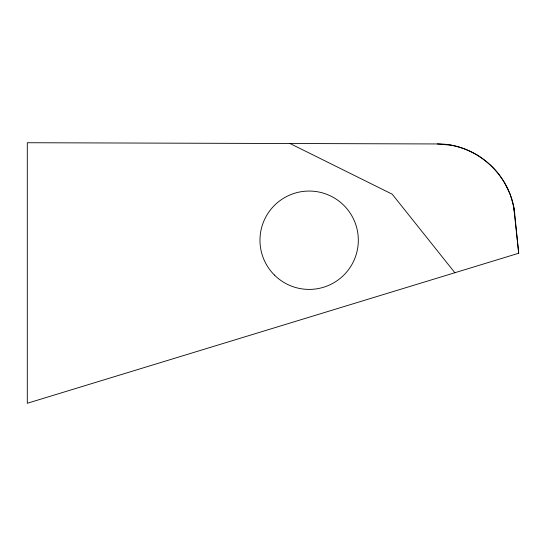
<?xml version="1.0" encoding="UTF-8"?>
<svg xmlns="http://www.w3.org/2000/svg" width="546" height="546" viewBox="0 0 546 546"><rect width="100%" height="100%" fill="white"/><g stroke="black" fill="none" stroke-linecap="round" stroke-linejoin="round"><path stroke-width="0.82" d="M450.757 145.175L437.387 143.953L27.3 142.731L27.3 403.269L518.7 253.242L514.714 214.018C511.568 175.416 476.051 143.373 437.387 143.953M507.104 187.749L503.678 181.258L499.904 175.696M512.182 200.873L510.019 194.192L507.057 187.647M477.484 155.33L477.559 155.235C485.96 160.422 493.4 167.11 499.385 174.966M450.737 145.168L450.764 145.147C460.21 146.888 469.301 150.321 477.559 155.235L477.429 155.296M512.168 200.826L513.602 206.77M289.981 143.509L392.219 194.199L454.866 272.727M513.793 207.671L514.714 214.018M513.779 207.603L518.7 253.242M274.372 275A49.174 49.174 0 0 0 356.647 252.955A49.174 49.174 0 0 0 296.417 192.731A49.174 49.174 0 0 0 274.372 275"/></g></svg>
